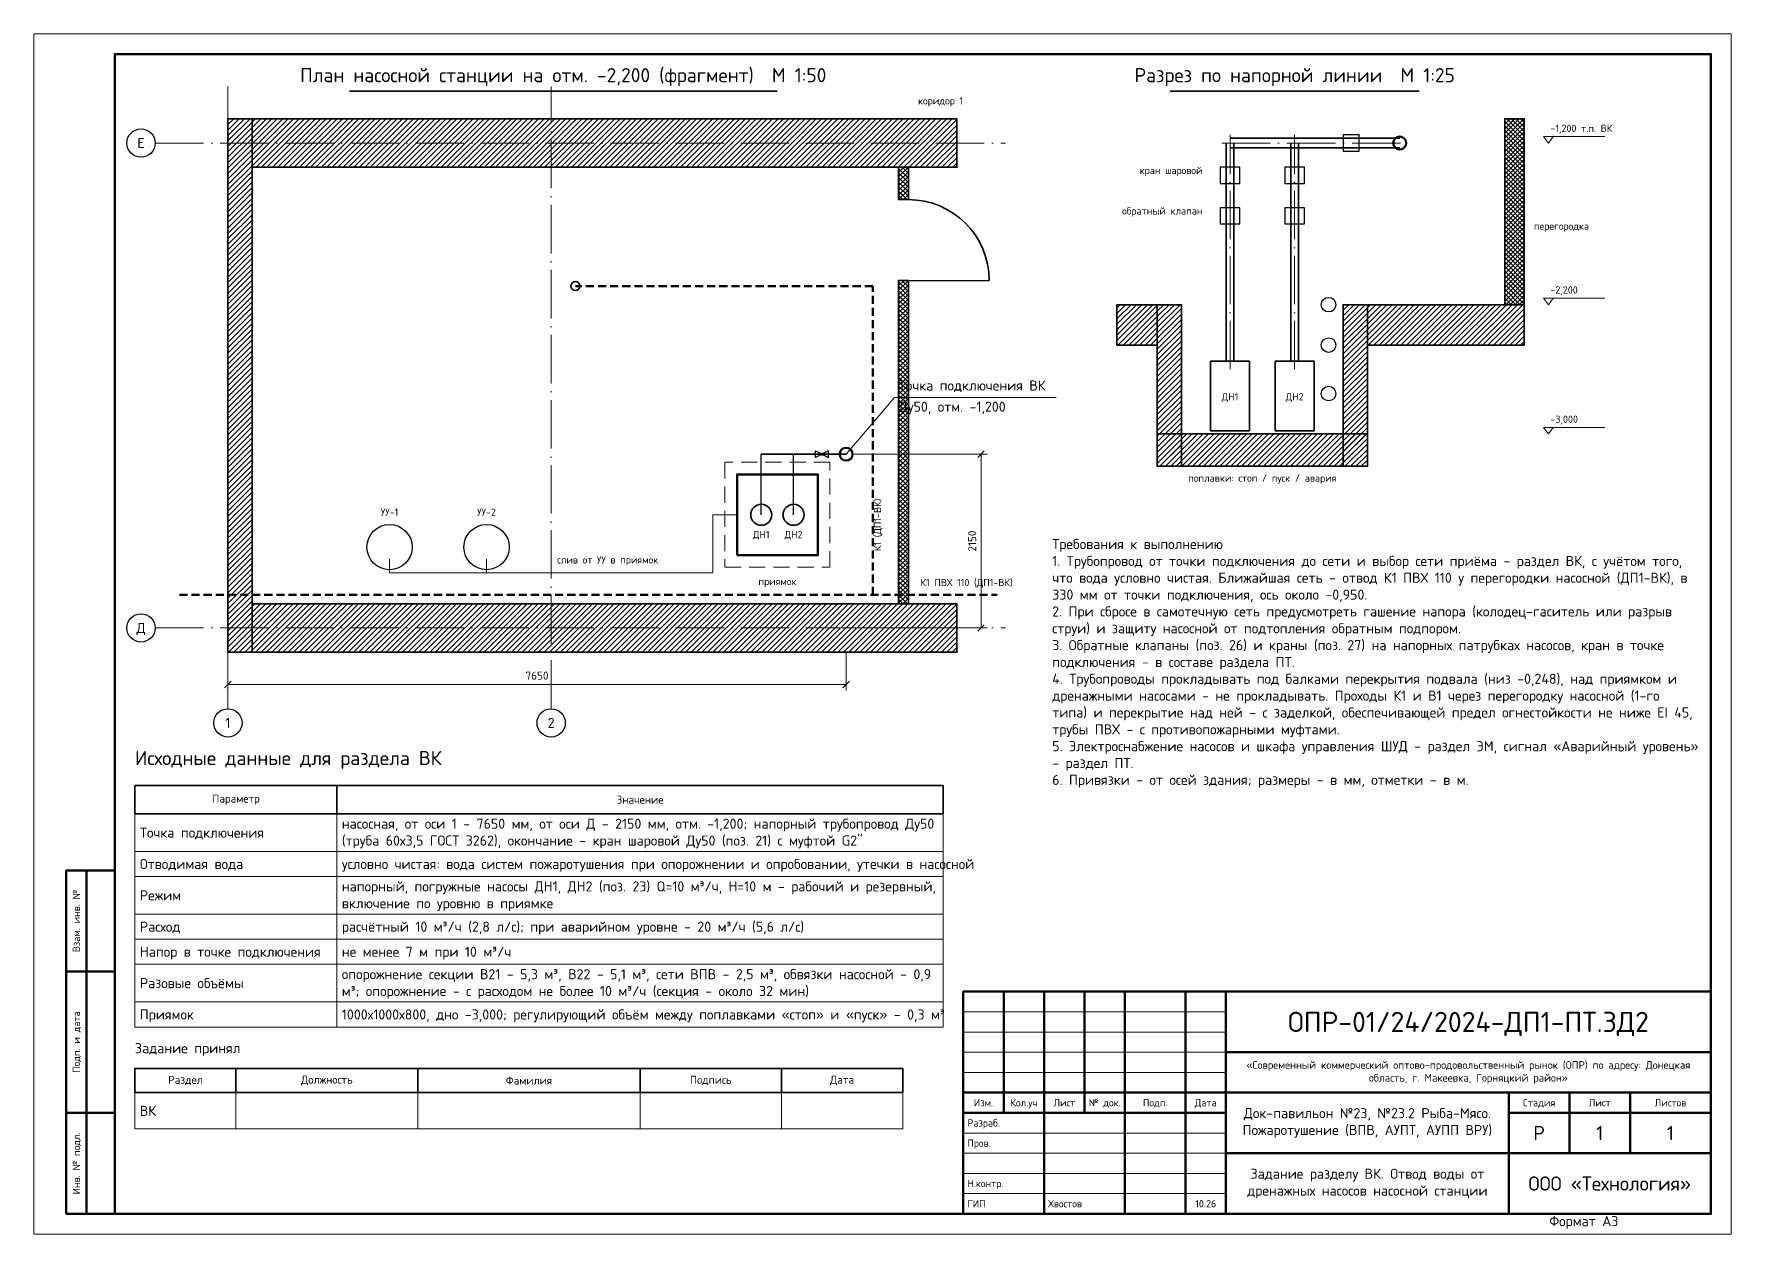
# Model space of a CAD drawing. Header units: millimetres. Extents: x 0 to 920, y 0 to 297.
# Drawn here: x 500 to 920, y 0 to 297 of the extents above; entities that cross this region are included whole.
import ezdxf
from ezdxf.enums import TextEntityAlignment as Align

# ---------------------------------------------------------------- set-up
doc = ezdxf.new("R2010")
doc.units = ezdxf.units.MM
doc.linetypes.add('ПТ_ШТРИХ', pattern=[6, 4, -2])
doc.linetypes.add('ПТ_ШТРИХПУНКТ', pattern=[16, 12, -2, 0, -2])
for name, color, linetype, lineweight in [('ПТ_арматура', 7, 'Continuous', 30), ('ПТ_В2', 3, 'Continuous', 50), ('ПТ_выноски', 7, 'Continuous', 13), ('ПТ_контур', 7, 'Continuous', 35), ('ПТ_оборудование', 7, 'Continuous', 35), ('ПТ_оси', 8, 'Continuous', 13), ('ПТ_размеры', 7, 'Continuous', 13), ('ПТ_рамка', 7, 'Continuous', 50), ('ПТ_рамка_тонк', 7, 'Continuous', 18), ('ПТ_смежные', 8, 'Continuous', 35), ('ПТ_текст', 7, 'Continuous', 18), ('ПТ_штриховка', 8, 'Continuous', 9)]:
    doc.layers.add(name, color=color, linetype=linetype, lineweight=lineweight)
doc.styles.add('ПТ', font='isocpeur.ttf')
doc.styles.add('ПТ_загл', font='isocpeur.ttf')

# ---------------------------------------------------------------- blocks, each defined once
blk = doc.blocks.new('V_BALL')
h = blk.add_hatch(color=7)
h.dxf.hatch_style = 1
h.paths.add_polyline_path([(0.5, 0, 1), (-0.5, 0, 1)])
blk.add_lwpolyline([(-2, -1), (-2, 1), (2, -1), (2, 1)], close=True)

msp = doc.modelspace()

# ---------------------------------------------------------------- hatches: boundary and pattern name
at = {"layer": 'ПТ_штриховка'}
h = msp.add_hatch(dxfattribs=at)
h.set_pattern_fill('ANSI31', color=8, scale=0.3)
h.paths.add_polyline_path([(548, 144), (554, 144), (554, 276), (548, 276)])
h = msp.add_hatch(dxfattribs=at)
h.set_pattern_fill('ANSI31', color=8, scale=0.3)
h.paths.add_polyline_path([(554, 264), (728.4, 264), (728.4, 276), (554, 276)])
h = msp.add_hatch(dxfattribs=at)
h.set_pattern_fill('ANSI37', color=8, scale=0.25)
h.paths.add_polyline_path([(864, 230), (868.8, 230), (868.8, 276), (864, 276)])
h = msp.add_hatch(dxfattribs=at)
h.set_pattern_fill('ANSI37', color=8, scale=0.25)
h.paths.add_polyline_path([(714, 256), (716.4, 256), (716.4, 264), (714, 264)])
h = msp.add_hatch(dxfattribs=at)
h.set_pattern_fill('ANSI37', color=8, scale=0.25)
h.paths.add_polyline_path([(714, 156), (716.4, 156), (716.4, 236), (714, 236)])
h = msp.add_hatch(dxfattribs=at)
h.set_pattern_fill('ANSI31', color=8, scale=0.3)
h.paths.add_polyline_path([(768, 220), (778, 220), (778, 230), (768, 230)])
h = msp.add_hatch(dxfattribs=at)
h.set_pattern_fill('ANSI31', color=8, scale=0.3)
h.paths.add_polyline_path([(778, 190), (784, 190), (784, 230), (778, 230)])
h = msp.add_hatch(dxfattribs=at)
h.set_pattern_fill('ANSI31', color=8, scale=0.3)
h.paths.add_polyline_path([(824, 190), (830, 190), (830, 230), (824, 230)])
h = msp.add_hatch(dxfattribs=at)
h.set_pattern_fill('ANSI31', color=8, scale=0.3)
h.paths.add_polyline_path([(830, 220), (868.8, 220), (868.8, 230), (830, 230)])
h = msp.add_hatch(dxfattribs=at)
h.set_pattern_fill('ANSI31', color=8, scale=0.3)
h.paths.add_polyline_path([(778, 190), (830, 190), (830, 198), (778, 198)])
h = msp.add_hatch(dxfattribs=at)
h.set_pattern_fill('ANSI31', color=8, scale=0.3)
h.paths.add_polyline_path([(554, 144), (728.4, 144), (728.4, 156), (554, 156)])

# ---------------------------------------------------------------- linework, layer by layer
at = {"layer": 'ПТ_арматура', "lineweight": 25}
for points in [[(824, 268), (828, 268), (828, 272), (824, 272)], [(793.6, 260), (798.4, 260), (798.4, 264), (793.6, 264)], [(809.6, 260), (814.4, 260), (814.4, 264), (809.6, 264)], [(793.6, 250), (798.4, 250), (798.4, 254), (793.6, 254)], [(809.6, 250), (814.4, 250), (814.4, 254), (809.6, 254)]]:
    msp.add_lwpolyline(points, close=True, dxfattribs=at)
for centre in [(820.4, 230), (820.4, 220), (820.4, 208)]:
    msp.add_circle(centre, 1.8, dxfattribs=at)
at = {"layer": 'ПТ_В2', "lineweight": 35}
for p, q in [((795.04, 216), (795.04, 270)), ((796, 271.2), (838, 271.2)), ((796, 268.8), (838, 268.8)), ((796.96, 216), (796.96, 270)), ((811.04, 216), (811.04, 270)), ((812.96, 216), (812.96, 270))]:
    msp.add_line(p, q, dxfattribs=at)
at = {"layer": 'ПТ_В2', "lineweight": 25}
for points in [[(680, 178), (680, 193)], [(688, 178), (688, 193)]]:
    msp.add_lwpolyline(points, dxfattribs=at)
at = {"layer": 'ПТ_В2', "lineweight": 35}
msp.add_lwpolyline([(680, 193), (701, 193)], dxfattribs=at)
at = {"layer": 'ПТ_В2', "lineweight": 18}
for points in [[(588, 163.6), (668, 163.6), (668, 178), (674, 178)], [(588, 167), (588, 163.6)], [(612, 167), (612, 163.6)]]:
    msp.add_lwpolyline(points, dxfattribs=at)
at = {"layer": 'ПТ_выноски'}
for p, q in [((701, 193), (713, 207)), ((713, 207), (753, 207))]:
    msp.add_line(p, q, dxfattribs=at)
at = {"layer": 'ПТ_контур', "lineweight": 35}
for p, q in [((578.06, 282.8), (683.94, 282.8)), ((781.2, 282.8), (842.8, 282.8))]:
    msp.add_line(p, q, dxfattribs=at)
at = {"layer": 'ПТ_контур', "lineweight": 25}
msp.add_line((716.4, 236), (736.4, 236), dxfattribs=at)
at = {"layer": 'ПТ_контур', "lineweight": 35}
for points in [[(548, 144), (554, 144), (554, 276), (548, 276)], [(554, 264), (728.4, 264), (728.4, 276), (554, 276)], [(864, 230), (868.8, 230), (868.8, 276), (864, 276)], [(714, 256), (716.4, 256), (716.4, 264), (714, 264)], [(714, 156), (716.4, 156), (716.4, 236), (714, 236)], [(768, 220), (778, 220), (778, 230), (768, 230)], [(778, 190), (784, 190), (784, 230), (778, 230)], [(824, 190), (830, 190), (830, 230), (824, 230)], [(830, 220), (868.8, 220), (868.8, 230), (830, 230)], [(778, 190), (830, 190), (830, 198), (778, 198)], [(554, 144), (728.4, 144), (728.4, 156), (554, 156)]]:
    msp.add_lwpolyline(points, close=True, dxfattribs=at)
at = {"layer": 'ПТ_контур', "linetype": 'ПТ_ШТРИХ', "lineweight": 18}
msp.add_lwpolyline([(671, 165), (697, 165), (697, 191), (671, 191)], close=True, dxfattribs=at)
at = {"layer": 'ПТ_контур', "lineweight": 50}
msp.add_lwpolyline([(674, 168), (694, 168), (694, 188), (674, 188)], close=True, dxfattribs=at)
at = {"layer": 'ПТ_контур', "lineweight": 25}
for centre in [(526.5, 270), (526.5, 150), (548, 126.5), (628, 126.5)]:
    msp.add_circle(centre, 3.5, dxfattribs=at)
at = {"layer": 'ПТ_контур', "lineweight": 50}
for centre in [(838, 270), (701, 193)]:
    msp.add_circle(centre, 1.6, dxfattribs=at)
at = {"layer": 'ПТ_контур'}
msp.add_arc((716.4, 236), 20, 0, 90, dxfattribs=at)
at = {"layer": 'ПТ_оборудование', "lineweight": 35}
for points in [[(791.2, 198.8), (800.8, 198.8), (800.8, 216), (791.2, 216)], [(807.2, 198.8), (816.8, 198.8), (816.8, 216), (807.2, 216)]]:
    msp.add_lwpolyline(points, close=True, dxfattribs=at)
for centre in [(680, 178), (688, 178)]:
    msp.add_circle(centre, 2.6, dxfattribs=at)
at = {"layer": 'ПТ_оборудование', "lineweight": 25}
for centre in [(588, 170), (612, 170)]:
    msp.add_circle(centre, 5.6, dxfattribs=at)
at = {"layer": 'ПТ_оси', "linetype": 'ПТ_ШТРИХПУНКТ', "lineweight": 13}
for p, q in [((548, 130), (548, 284)), ((628, 130), (628, 284)), ((530, 270), (740.4, 270)), ((794, 270), (840, 270)), ((796, 214), (796, 272)), ((812, 214), (812, 272)), ((530, 150), (740.4, 150))]:
    msp.add_line(p, q, dxfattribs=at)
at = {"layer": 'ПТ_размеры', "lineweight": 25}
for p, q in [((733.6, 192.2), (735.2, 193.8)), ((733.6, 149.2), (735.2, 150.8)), ((547.2, 135.2), (548.8, 136.8)), ((700.2, 135.2), (701.8, 136.8))]:
    msp.add_line(p, q, dxfattribs=at)
at = {"layer": 'ПТ_размеры'}
for p, q in [((703, 193), (735.9, 193)), ((734.4, 150), (734.4, 193)), ((703, 150), (735.9, 150)), ((548, 144), (548, 134.5)), ((701, 144), (701, 134.5)), ((548, 136), (701, 136))]:
    msp.add_line(p, q, dxfattribs=at)
at = {"layer": 'ПТ_рамка', "lineweight": 50}
for p, q in [((513, 65), (513, 90)), ((513, 30), (513, 65)), ((740, 30), (740, 60)), ((750, 30), (750, 60)), ((760, 30), (760, 60)), ((770, 30), (770, 60)), ((785, 30), (785, 60)), ((730, 35), (795, 35)), ((795, 35), (915, 35)), ((880, 20), (880, 35)), ((895, 20), (895, 35)), ((513, 5), (513, 30)), ((730, 30), (795, 30)), ((750, 5), (750, 30)), ((770, 5), (770, 30)), ((785, 5), (785, 30)), ((865, 30), (915, 30))]:
    msp.add_line(p, q, dxfattribs=at)
at = {"layer": 'ПТ_рамка', "lineweight": 70}
for p, q in [((795, 5), (795, 60)), ((795, 45), (915, 45)), ((865, 5), (865, 35)), ((795, 20), (915, 20))]:
    msp.add_line(p, q, dxfattribs=at)
at = {"layer": 'ПТ_рамка', "lineweight": 18}
for p, q in [((730, 55), (795, 55)), ((730, 50), (795, 50)), ((730, 45), (795, 45)), ((730, 40), (795, 40)), ((730, 25), (795, 25)), ((730, 20), (795, 20)), ((730, 15), (795, 15)), ((730, 10), (795, 10))]:
    msp.add_line(p, q, dxfattribs=at)
at = {"layer": 'ПТ_рамка', "lineweight": 70}
for points in [[(520, 5), (915, 5), (915, 292), (520, 292)], [(730, 5), (915, 5), (915, 60), (730, 60)]]:
    msp.add_lwpolyline(points, close=True, dxfattribs=at)
at = {"layer": 'ПТ_рамка', "lineweight": 50}
for points in [[(508, 65), (520, 65), (520, 90), (508, 90)], [(508, 30), (520, 30), (520, 65), (508, 65)], [(508, 5), (520, 5), (520, 30), (508, 30)]]:
    msp.add_lwpolyline(points, close=True, dxfattribs=at)
at = {"layer": 'ПТ_рамка_тонк', "lineweight": 35}
for p, q in [((525, 111), (525, 104)), ((575, 111), (575, 104)), ((725, 111), (725, 104)), ((525, 41), (525, 35)), ((550, 41), (550, 35)), ((595, 41), (595, 35)), ((650, 41), (650, 35)), ((685, 41), (685, 35)), ((715, 41), (715, 35))]:
    msp.add_line(p, q, dxfattribs=at)
at = {"layer": 'ПТ_рамка_тонк'}
for p, q in [((525, 104), (525, 94.68)), ((575, 104), (575, 94.68)), ((725, 104), (725, 94.68)), ((525, 94.68), (725, 94.68)), ((525, 94.68), (525, 88.48)), ((575, 94.68), (575, 88.48)), ((725, 94.68), (725, 88.48)), ((525, 88.48), (725, 88.48)), ((525, 88.48), (525, 79.16)), ((575, 88.48), (575, 79.16)), ((725, 88.48), (725, 79.16)), ((525, 79.16), (725, 79.16)), ((525, 79.16), (525, 72.96)), ((575, 79.16), (575, 72.96)), ((725, 79.16), (725, 72.96)), ((525, 72.96), (725, 72.96)), ((525, 72.96), (525, 66.76)), ((575, 72.96), (575, 66.76)), ((725, 72.96), (725, 66.76)), ((525, 66.76), (725, 66.76)), ((525, 66.76), (525, 57.44)), ((575, 66.76), (575, 57.44)), ((725, 66.76), (725, 57.44)), ((525, 57.44), (725, 57.44)), ((525, 57.44), (525, 51.24)), ((575, 57.44), (575, 51.24)), ((725, 57.44), (725, 51.24)), ((525, 51.24), (725, 51.24)), ((525, 35), (525, 26)), ((550, 35), (550, 26)), ((595, 35), (595, 26)), ((650, 35), (650, 26)), ((685, 35), (685, 26)), ((715, 35), (715, 26)), ((525, 26), (715, 26))]:
    msp.add_line(p, q, dxfattribs=at)
at = {"layer": 'ПТ_рамка_тонк', "lineweight": 13}
msp.add_lwpolyline([(500, 0), (920, 0), (920, 297), (500, 297)], close=True, dxfattribs=at)
at = {"layer": 'ПТ_рамка_тонк', "lineweight": 35}
for points in [[(525, 104), (725, 104), (725, 111), (525, 111)], [(525, 35), (715, 35), (715, 41), (525, 41)]]:
    msp.add_lwpolyline(points, close=True, dxfattribs=at)
at = {"layer": 'ПТ_смежные', "linetype": 'ПТ_ШТРИХ', "lineweight": 50, "ltscale": 0.5}
for points in [[(707.6, 158.2), (707.6, 234.6), (634, 234.6)], [(536, 158.2), (738.4, 158.2)]]:
    msp.add_lwpolyline(points, dxfattribs=at)
at = {"layer": 'ПТ_смежные', "lineweight": 35}
msp.add_circle((634, 234.6), 1.1, dxfattribs=at)
at = {"layer": 'ПТ_текст'}
for p, q in [((874.8, 271.6), (888.8, 271.6)), ((874.8, 231.6), (888.8, 231.6)), ((874.8, 199.6), (888.8, 199.6))]:
    msp.add_line(p, q, dxfattribs=at)
for points in [[(874.8, 270), (873.6, 271.6), (876, 271.6)], [(874.8, 230), (873.6, 231.6), (876, 231.6)], [(874.8, 198), (873.6, 199.6), (876, 199.6)]]:
    msp.add_lwpolyline(points, close=True, dxfattribs=at)

# ---------------------------------------------------------------- block references
at = {"layer": 'ПТ_арматура', "xscale": 0.8, "yscale": 0.8}
msp.add_blockref('V_BALL', (695, 193), dxfattribs=at)

# ---------------------------------------------------------------- texts
at = {"layer": 'ПТ_текст'}
for s, height, style, p in [('План насосной станции на отм. -2,200 (фрагмент)  М 1:50', 3.5, 'ПТ_загл', (631, 284)), ('Разрез по напорной линии  М 1:25', 3.5, 'ПТ_загл', (812, 284)), ('УУ-1', 1.8, 'ПТ', (588, 177.2)), ('УУ-2', 1.8, 'ПТ', (612, 177.2)), ('слив от УУ в приямок', 1.8, 'ПТ', (642, 165.4)), ('7650', 2, 'ПТ', (624.5, 136.6))]:
    msp.add_text(s, height=height, dxfattribs=dict(at, style=style)).set_placement(p, align=Align.BOTTOM_CENTER)
for s, height, style, p in [('коридор 1', 1.8, 'ПТ', (718.8, 279)), ('-1,200 т.п. ВК', 1.8, 'ПТ', (875.3, 272.2)), ('перегородка', 1.8, 'ПТ', (871.2, 248)), ('-2,200', 1.8, 'ПТ', (875.3, 232.2)), ('Точка подключения ВК', 2.5, 'ПТ', (714, 208)), ('-3,000', 1.8, 'ПТ', (875.3, 200.2)), ('К1 ПВХ 110 (ДП1-ВК)', 1.8, 'ПТ', (719.4, 159.8)), ('Исходные данные для раздела ВК', 3.5, 'ПТ_загл', (525, 115)), ('Задание принял', 2.5, 'ПТ_загл', (525, 44)), ('Формат A3', 2.5, 'ПТ', (875, 1.2))]:
    msp.add_text(s, height=height, dxfattribs=dict(at, style=style)).set_placement(p, align=Align.BOTTOM_LEFT)
for s, height, style, p in [('Е', 2.5, 'ПТ', (526.5, 270)), ('ДН1', 1.8, 'ПТ', (796, 207.2)), ('ДН2', 1.8, 'ПТ', (812, 207.2)), ('Д', 2.5, 'ПТ', (526.5, 150)), ('1', 2.5, 'ПТ', (548, 126.5)), ('2', 2.5, 'ПТ', (628, 126.5)), ('ОПР-01/24/2024-ДП1-ПТ.ЗД2', 5, 'ПТ_загл', (855, 52.5)), ('Изм.', 1.8, 'ПТ', (735, 32.5)), ('Кол.уч', 1.8, 'ПТ', (745, 32.5)), ('Лист', 1.8, 'ПТ', (755, 32.5)), ('№ док.', 1.8, 'ПТ', (765, 32.5)), ('Подп.', 1.8, 'ПТ', (777.5, 32.5)), ('Дата', 1.8, 'ПТ', (790, 32.5)), ('Стадия', 1.8, 'ПТ', (872.5, 32.5)), ('Лист', 1.8, 'ПТ', (887.5, 32.5)), ('Листов', 1.8, 'ПТ', (905, 32.5)), ('Р', 3.5, 'ПТ', (872.5, 25)), ('1', 3.5, 'ПТ', (887.5, 25)), ('1', 3.5, 'ПТ', (905, 25)), ('ООО «Технология»', 3.5, 'ПТ', (890, 12.5)), ('10.26', 1.8, 'ПТ', (790, 7.5))]:
    msp.add_text(s, height=height, dxfattribs=dict(at, style=style)).set_placement(p, align=Align.MIDDLE_CENTER)
at = {"layer": 'ПТ_текст', "style": 'ПТ'}
for s, p in [('кран шаровой', (789.2, 263.2)), ('обратный клапан', (789.2, 253.2))]:
    msp.add_text(s, height=1.8, dxfattribs=at).set_placement(p, align=Align.MIDDLE_RIGHT)
msp.add_text('Ду50, отм. -1,200', height=2.5, dxfattribs=at).set_placement((714, 206), align=Align.TOP_LEFT)
for s, p in [('поплавки: стоп / пуск / авария', (804, 188)), ('ДН1', (680, 174)), ('ДН2', (688, 174)), ('приямок', (684, 162.4))]:
    msp.add_text(s, height=1.8, dxfattribs=at).set_placement(p, align=Align.TOP_CENTER)
msp.add_text('К1 (ДП1-ВК)', height=1.8, rotation=90, dxfattribs=at).set_placement((710.2, 169), align=Align.BOTTOM_LEFT)
msp.add_text('2150', height=2, rotation=90, dxfattribs=at).set_placement((733.8, 171.5), align=Align.BOTTOM_CENTER)
for s, height, p in [('Точка подключения', 2.5, (526.2, 99.34)), ('Отводимая вода', 2.5, (526.2, 91.58)), ('условно чистая: вода систем пожаротушения при опорожнении и опробовании, утечки в насосной', 2.5, (576.2, 91.58)), ('Режим', 2.5, (526.2, 83.82)), ('Расход', 2.5, (526.2, 76.06)), ('расчётный 10 м³/ч (2,8 л/с); при аварийном уровне - 20 м³/ч (5,6 л/с)', 2.5, (576.2, 76.06)), ('Напор в точке подключения', 2.5, (526.2, 69.86)), ('не менее 7 м при 10 м³/ч', 2.5, (576.2, 69.86)), ('Разовые объёмы', 2.5, (526.2, 62.1)), ('Приямок', 2.5, (526.2, 54.34)), ('1000х1000х800, дно -3,000; регулирующий объём между поплавками «стоп» и «пуск» - 0,3 м³', 2.5, (576.2, 54.34)), ('ВК', 2.5, (526.2, 30.5)), ('Разраб.', 1.8, (731, 27.5)), ('Пров.', 1.8, (731, 22.5)), ('Н.контр.', 1.8, (731, 12.5)), ('ГИП', 1.8, (731, 7.5)), ('Хвостов', 1.8, (751, 7.5))]:
    msp.add_text(s, height=height, dxfattribs=at).set_placement(p, align=Align.MIDDLE_LEFT)
for s, p in [('Взам. инв. №', (510.5, 77.5)), ('Подп. и дата', (510.5, 47.5)), ('Инв. № подл.', (510.5, 17.5))]:
    msp.add_text(s, height=1.8, rotation=90, dxfattribs=at).set_placement(p, align=Align.MIDDLE_CENTER)
for s, insert, char_height, width, attachment_point in [('Требования к выполнению \\P1. Трубопровод от точки подключения до сети и выбор сети приёма - раздел ВК, с учётом того, что вода условно чистая. Ближайшая сеть - отвод К1 ПВХ 110 у перегородки насосной (ДП1-ВК), в 330 мм от точки подключения, ось около -0,950. \\P2. При сбросе в самотечную сеть предусмотреть гашение напора (колодец-гаситель или разрыв струи) и защиту насосной от подтопления обратным подпором. \\P3. Обратные клапаны (поз. 26) и краны (поз. 27) на напорных патрубках насосов, кран в точке подключения - в составе раздела ПТ. \\P4. Трубопроводы прокладывать под балками перекрытия подвала (низ -0,248), над приямком и дренажными насосами - не прокладывать. Проходы К1 и В1 через перегородку насосной (1-го типа) и перекрытие над ней - с заделкой, обеспечивающей предел огнестойкости не ниже EI 45, трубы ПВХ - с противопожарными муфтами. \\P5. Электроснабжение насосов и шкафа управления ШУД - раздел ЭМ, сигнал «Аварийный уровень» - раздел ПТ. \\P6. Привязки - от осей здания; размеры - в мм, отметки - в м.', (752, 172), 2.5, 160, 1), ('Параметр', (550, 107.5), 1.98, 48.5, 5), ('Значение', (650, 107.5), 1.98, 148.5, 5), ('насосная, от оси 1 - 7650 мм, от оси Д - 2150 мм, отм. -1,200; напорный трубопровод Ду50 (труба 60х3,5 ГОСТ 3262), окончание - кран шаровой Ду50 (поз. 21) с муфтой G2"', (576.2, 102.8), 2.5, 147.6, 1), ('напорный, погружные насосы ДН1, ДН2 (поз. 23) Q=10 м³/ч, H=10 м - рабочий и резервный, включение по уровню в приямке', (576.2, 87.28), 2.5, 147.6, 1), ('опорожнение секции В21 - 5,3 м³, В22 - 5,1 м³, сети ВПВ - 2,5 м³, обвязки насосной - 0,9 м³; опорожнение - с расходом не более 10 м³/ч (секция - около 32 мин)', (576.2, 65.56), 2.5, 147.6, 1), ('«Современный коммерческий оптово-продовольственный рынок (ОПР) по адресу: Донецкая область, г. Макеевка, Горняцкий район»', (855, 40), 1.9, 116, 5), ('Раздел', (537.5, 38), 1.98, 23.5, 5), ('Должность', (572.5, 38), 1.98, 43.5, 5), ('Фамилия', (622.5, 38), 1.98, 53.5, 5), ('Подпись', (667.5, 38), 1.98, 33.5, 5), ('Дата', (700, 38), 1.98, 28.5, 5), ('Док-павильон №23, №23.2 Рыба-Мясо. Пожаротушение (ВПВ, АУПТ, АУПП ВРУ)', (830, 27.5), 2.5, 66, 5), ('Задание разделу ВК. Отвод воды от дренажных насосов насосной станции', (830, 12.5), 2.5, 66, 5)]:
    msp.add_mtext(s, dxfattribs=dict(at, insert=insert, char_height=char_height, width=width, attachment_point=attachment_point))

doc.saveas('drawing.dxf')
